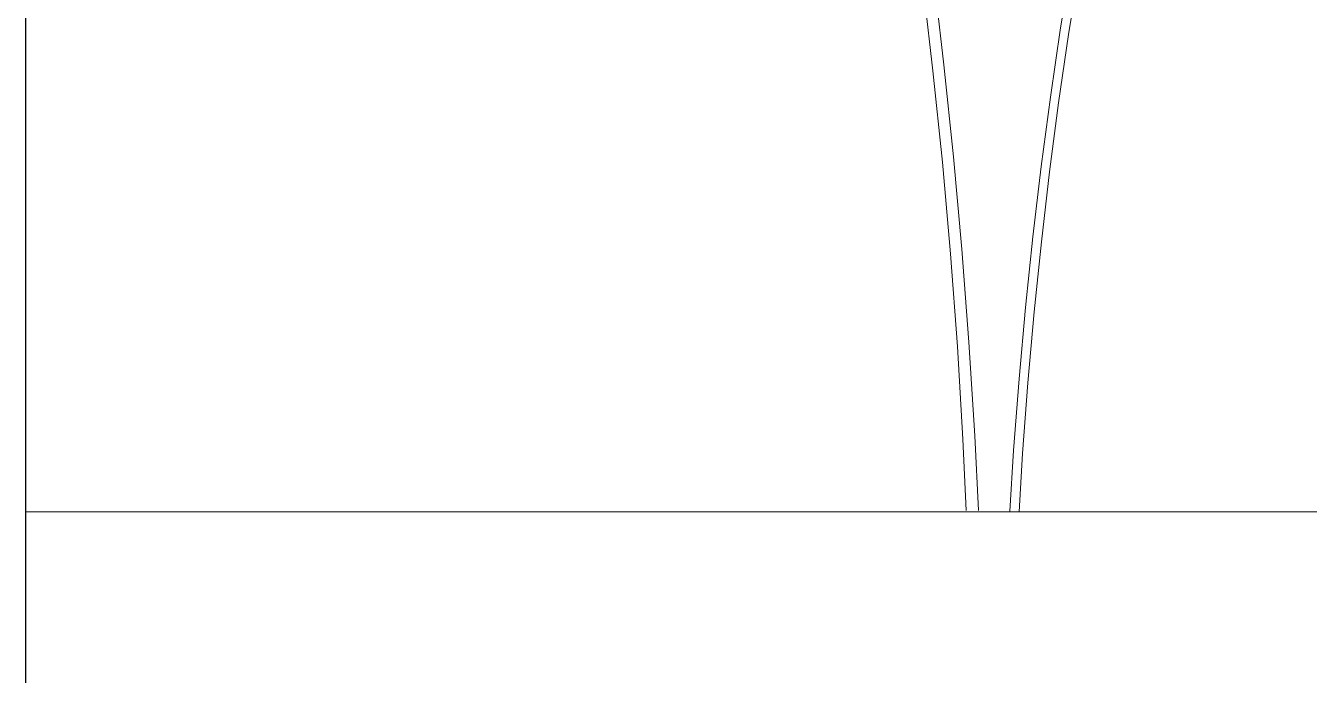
# Model space of a CAD drawing. Header units: inches. Extents: x 4 to 844, y 19 to 530.
# Drawn here: x 396.65 to 418.42, y 251.8 to 262.81 of the extents above; entities that cross this region are included whole.
import ezdxf

# ---------------------------------------------------------------- set-up
doc = ezdxf.new("R2010")
doc.units = ezdxf.units.IN
doc.header["$MEASUREMENT"] = 0
doc.layers.add('HH9B', color=103, linetype='Continuous')

msp = doc.modelspace()

# ---------------------------------------------------------------- linework, layer by layer
at = {"color": 240, "true_color": 0xed1f24}
msp.add_line((396.64954, 181.9431), (396.64954, 282.43805), dxfattribs=at)
msp.add_line((396.64954, 181.9431), (396.64954, 282.43805), dxfattribs=at)
at = {"lineweight": 0}
msp.add_line((551.96645, 254.57718), (396.64954, 254.57718), dxfattribs=at)
at = {"layer": 'HH9B', "lineweight": 0}
for p, q in [((414.3849, 263.92714), (414.19751, 262.77563)), ((414.33356, 262.66597), (414.51839, 263.81355)), ((412.2183, 262.15288), (412.03604, 263.69997)), ((411.85378, 263.57855), (412.03347, 262.04713)), ((414.19751, 262.77563), (414.02551, 261.60455)), ((414.16413, 261.50663), (414.33356, 262.66597)), ((412.38259, 260.59405), (412.2183, 262.15288)), ((412.03347, 262.04713), (412.19263, 260.50005)), ((414.02551, 261.60455), (413.86892, 260.42563)), ((414.01011, 260.33555), (414.16413, 261.50663)), ((412.52378, 259.02738), (412.38259, 260.59405)), ((412.19263, 260.50005), (412.32869, 258.94513)), ((413.86892, 260.42563), (413.72773, 259.23496)), ((413.87149, 259.15271), (414.01011, 260.33555)), ((413.72773, 259.23496), (413.60195, 258.03646)), ((412.64187, 257.44896), (412.52378, 259.02738)), ((413.74827, 257.96204), (413.87149, 259.15271)), ((412.32869, 258.94513), (412.44677, 257.37846)), ((413.60195, 258.03646), (413.49413, 256.83013)), ((413.64302, 256.76354), (413.74827, 257.96204)), ((412.44677, 257.37846), (412.54175, 255.80787)), ((412.74198, 255.86271), (412.64187, 257.44896)), ((413.49413, 256.83013), (413.40172, 255.61596)), ((413.55317, 255.56112), (413.64302, 256.76354)), ((412.54175, 255.80787), (412.59893, 254.59561)), ((412.80324, 254.59778), (412.74198, 255.86271)), ((413.40172, 255.61596), (413.33678, 254.58561)), ((413.49265, 254.57718), (413.55317, 255.56112))]:
    msp.add_line(p, q, dxfattribs=at)

doc.saveas('drawing.dxf')
